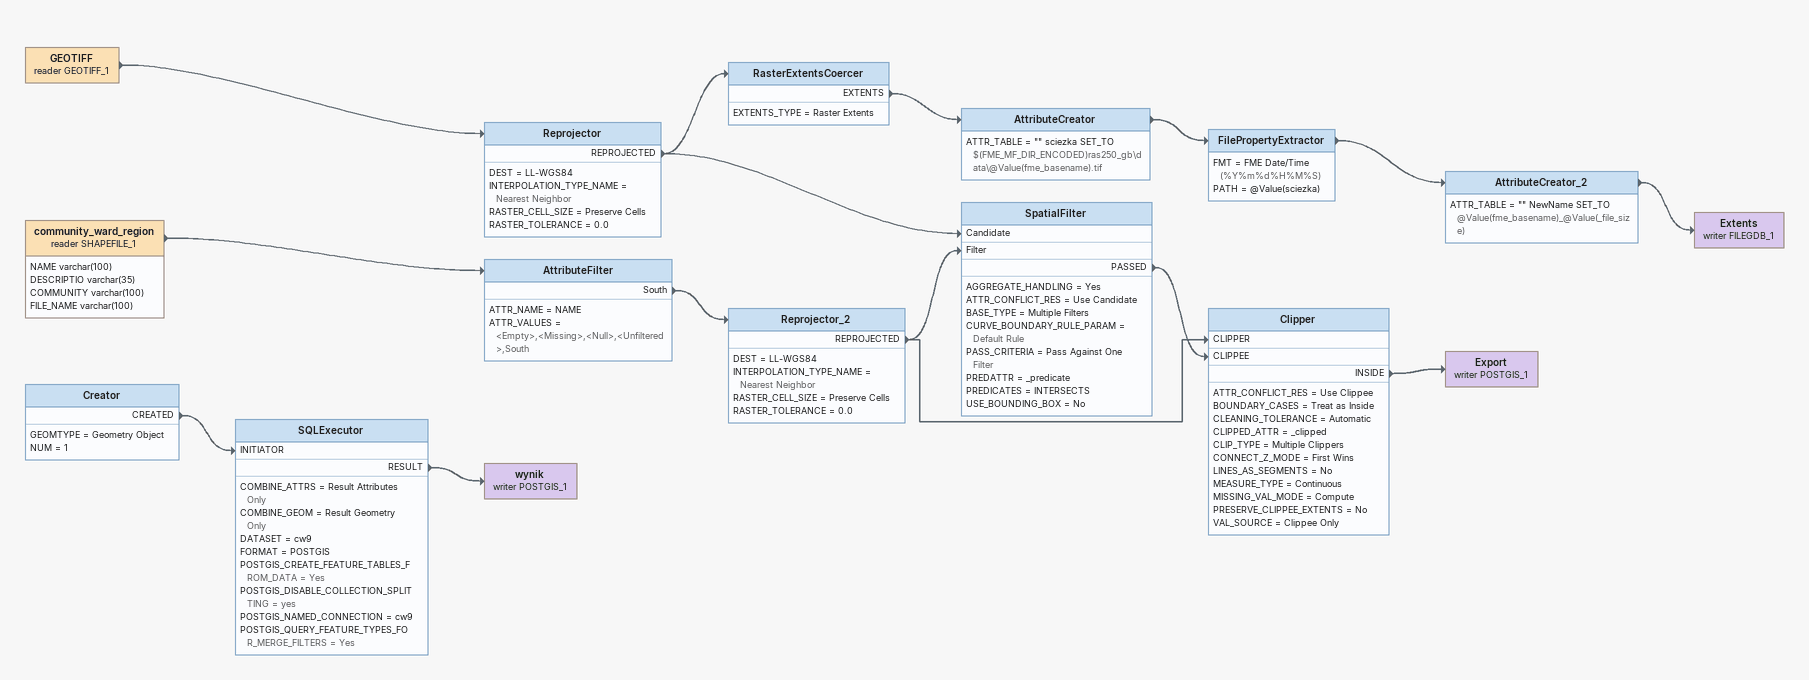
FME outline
Creator
    GEOMTYPE = Geometry Object
    NUM = 1
    CREATED -> SQLExecutor [INITIATOR]
SQLExecutor
    COMBINE_ATTRS = Result Attributes Only
    COMBINE_GEOM = Result Geometry Only
    DATASET = cw9
    FORMAT = POSTGIS
    POSTGIS_CREATE_FEATURE_TABLES_FROM_DATA = Yes
    POSTGIS_DISABLE_COLLECTION_SPLITTING = yes
    POSTGIS_NAMED_CONNECTION = cw9
    POSTGIS_QUERY_FEATURE_TYPES_FOR_MERGE_FILTERS = Yes
    RESULT -> wynik (writer POSTGIS_1)
wynik (writer POSTGIS_1)
GEOTIFF (reader GEOTIFF_1)
    -> Reprojector
Reprojector
    DEST = LL-WGS84
    INTERPOLATION_TYPE_NAME = Nearest Neighbor
    RASTER_CELL_SIZE = Preserve Cells
    RASTER_TOLERANCE = 0.0
    REPROJECTED -> RasterExtentsCoercer
    REPROJECTED -> SpatialFilter [Candidate]
RasterExtentsCoercer
    EXTENTS_TYPE = Raster Extents
    EXTENTS -> AttributeCreator
AttributeCreator
    ATTR_TABLE = "" sciezka SET_TO $(FME_MF_DIR_ENCODED)ras250_gb\data\@Value(fme_basename).tif
    -> FilePropertyExtractor
FilePropertyExtractor
    FMT = FME Date/Time (%Y%m%d%H%M%S)
    PATH = @Value(sciezka)
    -> AttributeCreator_2
AttributeCreator_2
    ATTR_TABLE = "" NewName SET_TO @Value(fme_basename)_@Value(_file_size)
    -> Extents (writer FILEGDB_1)
Extents (writer FILEGDB_1)
community_ward_region (reader SHAPEFILE_1)
    attributes: NAME varchar(100), DESCRIPTIO varchar(35), COMMUNITY varchar(100), FILE_NAME varchar(100)
    -> AttributeFilter
AttributeFilter
    ATTR_NAME = NAME
    ATTR_VALUES = <Empty>,<Missing>,<Null>,<Unfiltered>,South
    South -> Reprojector_2
Reprojector_2
    DEST = LL-WGS84
    INTERPOLATION_TYPE_NAME = Nearest Neighbor
    RASTER_CELL_SIZE = Preserve Cells
    RASTER_TOLERANCE = 0.0
    REPROJECTED -> SpatialFilter [Filter]
    REPROJECTED -> Clipper [CLIPPER]
SpatialFilter
    AGGREGATE_HANDLING = Yes
    ATTR_CONFLICT_RES = Use Candidate
    BASE_TYPE = Multiple Filters
    CURVE_BOUNDARY_RULE_PARAM = Default Rule
    PASS_CRITERIA = Pass Against One Filter
    PREDATTR = _predicate
    PREDICATES = INTERSECTS
    USE_BOUNDING_BOX = No
    PASSED -> Clipper [CLIPPEE]
Clipper
    ATTR_CONFLICT_RES = Use Clippee
    BOUNDARY_CASES = Treat as Inside
    CLEANING_TOLERANCE = Automatic
    CLIPPED_ATTR = _clipped
    CLIP_TYPE = Multiple Clippers
    CONNECT_Z_MODE = First Wins
    LINES_AS_SEGMENTS = No
    MEASURE_TYPE = Continuous
    MISSING_VAL_MODE = Compute
    PRESERVE_CLIPPEE_EXTENTS = No
    VAL_SOURCE = Clippee Only
    INSIDE -> Export (writer POSTGIS_1)
Export (writer POSTGIS_1)
